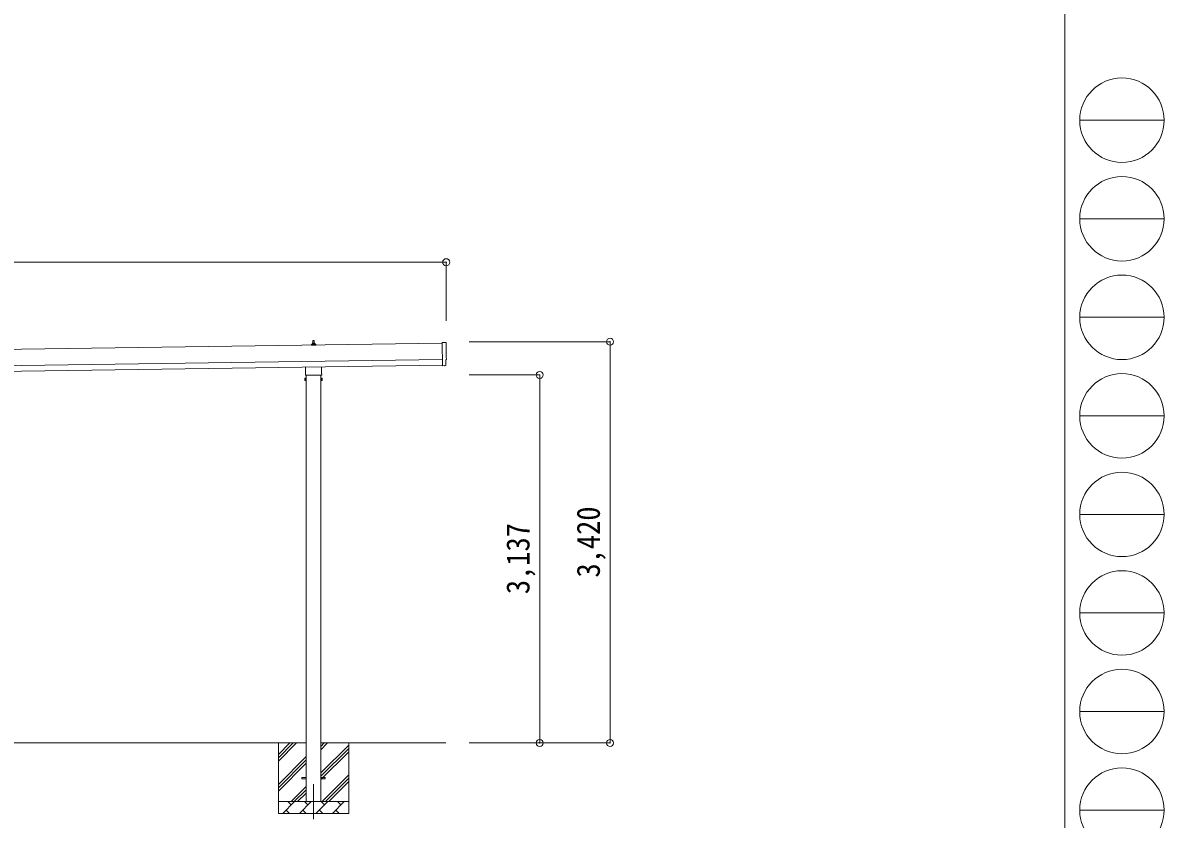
# Model space of a CAD drawing. Units: millimetres at full size, sheet at 1:60. Extents: x -16864 to 16864, y -11640 to 11640.
# Drawn here: x 7132 to 16864, y -8058 to -1270 of the extents above; entities that cross this region are included whole.
import ezdxf
from ezdxf.enums import TextEntityAlignment as Align

# ---------------------------------------------------------------- set-up
doc = ezdxf.new("R2010")
doc.units = ezdxf.units.MM
doc.header["$LTSCALE"] = 60
doc.header["$PDMODE"] = 32
doc.header["$PDSIZE"] = 60
doc.linetypes.add('CHAIN1', pattern=[8, 5, -1, 1, -1])
for name, color, linetype, lineweight in [('0-1_Defpoints', 7, 'CHAIN1', 9), ('0-2_TEXT1', 4, 'Continuous', 9), ('0-3_SHAPE', 7, 'Continuous', 9), ('0-8_TABLE1', 6, 'Continuous', 9), ('F-0', 7, 'Continuous', 9)]:
    doc.layers.add(name, color=color, linetype=linetype, lineweight=lineweight)
doc.styles.add('ＭＳ ゴシック', font='')
doc.styles.get('ＭＳ ゴシック').set_extended_font_data('MS Gothic')

msp = doc.modelspace()

# ---------------------------------------------------------------- linework, layer by layer
at = {"layer": '0-1_Defpoints'}
msp.add_line((9611.45, -7758.15), (9611.45, -8107.15), dxfattribs=at)
at = {"layer": '0-2_TEXT1'}
for p, q in [((9605.76, -4001.75), (9606.48, -3978.23)), ((9607.48, -3977.25), (9616.03, -3977.25)), ((9617.03, -3978.23), (9617.76, -4001.75)), ((10707.14, -3998.95), (4696.52, -4084.82)), ((9593.51, -4017.25), (9593.51, -4009.54)), ((9630.01, -4017.25), (9593.51, -4017.25)), ((9593.89, -4008.75), (9629.63, -4008.75)), ((9594.27, -4008.57), (9600.99, -4006.94)), ((9601.38, -4006.75), (9622.14, -4006.75)), ((9601.76, -4005.97), (9601.76, -4001.75)), ((9602.76, -4001.75), (9620.76, -4001.75)), ((9621.76, -4005.97), (9621.76, -4001.75)), ((9629.24, -4008.57), (9622.52, -4006.94)), ((9630.01, -4017.25), (9630.01, -4009.54)), ((10707.06, -3993.86), (10709.9, -4192.7)), ((10738.74, -3995.07), (10707.06, -3993.86)), ((4698.52, -4224.8), (10709.14, -4138.94)), ((4699.23, -4274.8), (10709.85, -4188.93)), ((9541.45, -4270.01), (9541.45, -4264.51)), ((9543.15, -4261.24), (9543.15, -4205.6)), ((9679.39, -4273.51), (9543.52, -4273.51)), ((9548.95, -4273.51), (9548.95, -7908.15)), ((9673.95, -7908.15), (9673.95, -4273.51)), ((9679.75, -4203.65), (9679.75, -4261.24)), ((9681.45, -4264.51), (9681.45, -4270.01)), ((10728.11, -4191.53), (10709.9, -4192.7)), ((10728.79, -4192.16), (10728.11, -4191.53)), ((10729.53, -4192.42), (10736.45, -4191.96)), ((9537.45, -4299.51), (9538.21, -4298.2)), ((9537.45, -4299.51), (9537.45, -4316.51)), ((9537.45, -4316.51), (9538.21, -4317.83)), ((9544.45, -4303.1), (9538.21, -4303.1)), ((9544.45, -4312.92), (9538.21, -4312.92)), ((9544.45, -4317.83), (9538.21, -4317.83)), ((9546.95, -4317.21), (9544.45, -4317.21)), ((9675.95, -4317.21), (9678.45, -4317.21)), ((9678.45, -4303.1), (9684.69, -4303.1)), ((9678.45, -4312.92), (9684.69, -4312.92)), ((9678.45, -4317.83), (9684.69, -4317.83)), ((9685.45, -4299.51), (9684.69, -4298.2)), ((9685.45, -4316.51), (9684.69, -4317.83)), ((9685.45, -4299.51), (9685.45, -4316.51)), ((9511.45, -7703.65), (9548.95, -7703.65)), ((9511.45, -7712.65), (9511.45, -7703.65)), ((9511.45, -7703.65), (9548.95, -7703.65)), ((9511.45, -7712.65), (9511.45, -7703.65)), ((9511.45, -7712.65), (9548.95, -7712.65)), ((9511.45, -7712.65), (9548.95, -7712.65)), ((9673.95, -7703.65), (9711.45, -7703.65)), ((9673.95, -7703.65), (9711.45, -7703.65)), ((9673.95, -7712.65), (9711.45, -7712.65)), ((9673.95, -7712.65), (9711.45, -7712.65)), ((9711.45, -7712.65), (9711.45, -7703.65)), ((9711.45, -7712.65), (9711.45, -7703.65))]:
    msp.add_line(p, q, dxfattribs=at)
for points in [[(10739.24, -4188.93), (10738.57, -4141.9), (10739.17, -4141.89)], [(9544.45, -4317.83), (9544.45, -4298.2), (9538.21, -4298.2)], [(9544.45, -4317.21), (9544.45, -4298.81), (9546.95, -4298.81)], [(9678.45, -4317.21), (9678.45, -4298.81), (9675.95, -4298.81)], [(9678.45, -4317.83), (9678.45, -4298.2), (9684.69, -4298.2)]]:
    msp.add_lwpolyline(points, dxfattribs=at)
for points in [[(9546.95, -4318.51), (9546.95, -4297.51), (9548.95, -4297.51), (9548.95, -4318.51)], [(9675.95, -4318.51), (9675.95, -4297.51), (9673.95, -4297.51), (9673.95, -4318.51)]]:
    msp.add_lwpolyline(points, close=True, dxfattribs=at)
for centre, radius, start, end in [((9607.48, -3978.25), 1, 90, 178.60509), ((9616.03, -3978.25), 1, 1.39491, 90), ((9594.51, -4009.54), 1, 103.62699, 180), ((9600.76, -4005.97), 1, 283.62699, 0), ((9605.84, -4002.39), 4.13, 90, 171.17633), ((9602.76, -4002.75), 1, 90, 180), ((9615.09, -4001.75), 4.83, 133.60282, 180), ((9608.43, -4001.75), 4.83, 0, 46.39718), ((9617.67, -4002.39), 4.13, 8.82367, 90), ((9620.76, -4002.75), 1, 0, 90), ((9622.76, -4005.97), 1, 180, 256.37301), ((9629.01, -4009.54), 1, 0, 76.37301), ((9545.45, -4264.51), 4, 125.09963, 180), ((9545.45, -4270.01), 4, 180, 194.47751), ((9545.45, -4270.01), 4, 194.47751, 241.04498), ((9677.45, -4270.01), 4, 298.95502, 345.52249), ((9677.45, -4264.51), 4, 0, 54.90037), ((9677.45, -4270.01), 4, 345.52249, 0), ((10729.47, -4191.42), 1, 227.3164, 273.81435), ((9541.8, -4300.65), 4.34, 145.61575, 214.38425), ((9553.69, -4308.01), 16.24, 162.41205, 197.58795), ((9541.8, -4315.37), 4.34, 145.61575, 214.38425), ((9669.21, -4308.01), 16.24, 342.41205, 17.58795), ((9681.11, -4300.65), 4.34, 325.61575, 34.38425), ((9681.11, -4315.37), 4.34, 325.61575, 34.38425)]:
    msp.add_arc(centre, radius, start, end, dxfattribs=at)
for centre, major_axis, ratio, start_param, end_param in [((10738.54, -3998.06), (3, -0.04), 0.99863, 6.2683889, 7.8016218), ((15504.92, -4000.4), (-4762.89, -68.04), 0.99863, 6.268406, 6.2977043), ((10739.11, -4137.49), (4.41, -0.06), 0.99863, 4.712389, 6.2976778), ((10736.24, -4188.96), (2.21, -2.04), 0.9974, 5.5252311, 7.0411395)]:
    msp.add_ellipse(centre, major_axis=major_axis, ratio=ratio, start_param=start_param, end_param=end_param, dxfattribs=at)
at = {"layer": '0-3_SHAPE'}
for p, q in [((9548.95, -7408.15), (6473.95, -7408.15)), ((9311.45, -7408.15), (9311.45, -8008.15)), ((9311.45, -7506.63), (9409.93, -7408.15)), ((9311.45, -7563.2), (9466.5, -7408.15)), ((9311.45, -7534.92), (9438.22, -7408.15)), ((9673.95, -7465.26), (9731.06, -7408.15)), ((9673.95, -7436.98), (9702.78, -7408.15)), ((10739.45, -7408.15), (9673.95, -7408.15)), ((9673.95, -7663.25), (9911.45, -7425.75)), ((9673.95, -7691.54), (9911.45, -7454.04)), ((9673.95, -7719.82), (9911.45, -7482.32)), ((9911.45, -7408.15), (9911.45, -8008.15)), ((9311.45, -7761.19), (9548.95, -7523.69)), ((9311.45, -7789.48), (9548.95, -7551.98)), ((9311.45, -7817.76), (9548.95, -7580.26)), ((9683.61, -7908.15), (9911.45, -7680.31)), ((9419.05, -7908.15), (9548.95, -7778.25)), ((9711.89, -7908.15), (9911.45, -7708.59)), ((9740.18, -7908.15), (9911.45, -7736.88)), ((9447.34, -7908.15), (9548.95, -7806.54)), ((9475.62, -7908.15), (9548.95, -7834.82)), ((9311.45, -7908.15), (9911.45, -7908.15)), ((9349.32, -8008.15), (9449.32, -7908.15)), ((9377.87, -7979.6), (9406.43, -8008.15)), ((9420.77, -7936.71), (9392.21, -7908.15)), ((9490.74, -8008.15), (9590.74, -7908.15)), ((9519.29, -7979.6), (9547.85, -8008.15)), ((9562.19, -7936.71), (9533.63, -7908.15)), ((9632.16, -8008.15), (9732.16, -7908.15)), ((9660.72, -7979.6), (9689.27, -8008.15)), ((9703.61, -7936.71), (9675.06, -7908.15)), ((9773.58, -8008.15), (9873.58, -7908.15)), ((9802.14, -7979.6), (9830.69, -8008.15)), ((9845.03, -7936.71), (9816.48, -7908.15)), ((9911.45, -8008.15), (9311.45, -8008.15))]:
    msp.add_line(p, q, dxfattribs=at)
at = {"layer": '0-8_TABLE1'}
for p, q in [((10742.45, -3310.51), (-1116.55, -3310.51)), ((10742.45, -3310.51), (10742.45, -3810.51)), ((12139.45, -3988.05), (10939.45, -3988.05)), ((12139.45, -7408.15), (12139.45, -3988.05)), ((11539.45, -4271.01), (10939.45, -4271.01)), ((11539.45, -4271.01), (11539.45, -7408.15)), ((12139.45, -7408.15), (10939.45, -7408.15))]:
    msp.add_line(p, q, dxfattribs=at)
for p in [(10742.45, -3310.51), (12139.45, -3988.05), (11539.45, -4271.01), (11539.45, -7408.15), (12139.45, -7408.15)]:
    msp.add_point(p, dxfattribs=at)
at = {"layer": 'F-0', "color": 5, "lineweight": 5}
msp.add_line((16015.88, 11640), (16015.88, -11640), dxfattribs=at)
at = {"layer": 'F-0', "color": 4}
for p, q in [((16144.11, -2100), (16864.12, -2100)), ((16144.11, -2940), (16864.12, -2940)), ((16144.11, -3780), (16864.12, -3780)), ((16144.11, -4620), (16864.12, -4620)), ((16144.11, -5460), (16864.12, -5460)), ((16144.11, -6300), (16864.12, -6300)), ((16144.11, -7140), (16864.12, -7140)), ((16144.11, -7980), (16864.12, -7980))]:
    msp.add_line(p, q, dxfattribs=at)
for centre in [(16504.11, -2100), (16504.11, -2940), (16504.11, -3780), (16504.11, -4620), (16504.11, -5460), (16504.11, -6300), (16504.11, -7140), (16504.11, -7980)]:
    msp.add_circle(centre, 360, dxfattribs=at)

# ---------------------------------------------------------------- texts
at = {"layer": '0-8_TABLE1', "color": 7, "style": 'ＭＳ ゴシック', "width": 0.9}
for s, p in [('3,420', (12111.95, -5998.1)), ('3,137', (11511.95, -6139.58))]:
    msp.add_text(s, height=197.9, rotation=90, dxfattribs=at).set_placement(p, align=Align.BOTTOM_LEFT)

doc.saveas('drawing.dxf')
